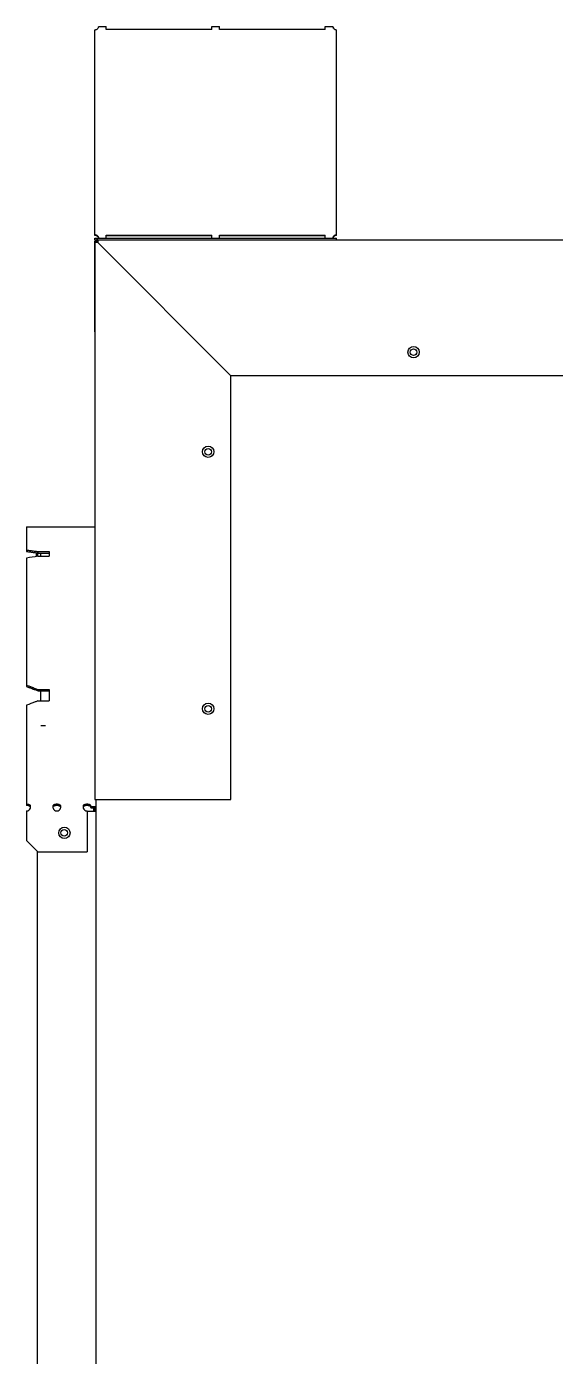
# Model space of a CAD drawing. Header units: inches. Extents: x 16 to 102.3, y 9.9 to 90.2.
# Drawn here: x 77.37 to 86.12, y 33.71 to 55.7 of the extents above; entities that cross this region are included whole.
import ezdxf

# ---------------------------------------------------------------- set-up
doc = ezdxf.new("R2010")
doc.units = ezdxf.units.IN
doc.header["$LTSCALE"] = 6.6
doc.header["$MEASUREMENT"] = 0
doc.layers.get('0').update_dxf_attribs({"linetype": 'CONTINUOUS'})

msp = doc.modelspace()

# ---------------------------------------------------------------- linework, layer by layer
at = {"color": 7, "linetype": 'CONTINUOUS'}
for p, q in [((78.5, 52.249), (78.5, 55.651)), ((78.565, 55.703), (78.69, 55.703)), ((78.69, 55.654), (78.69, 55.703)), ((80.438, 55.654), (78.69, 55.654)), ((80.438, 55.654), (80.438, 55.703)), ((80.438, 55.703), (80.563, 55.703)), ((80.563, 55.654), (80.563, 55.703)), ((82.31, 55.654), (80.563, 55.654)), ((82.31, 55.654), (82.31, 55.703)), ((82.31, 55.703), (82.435, 55.703)), ((82.5, 52.249), (82.5, 55.651)), ((78.497, 52.155), (78.497, 50.655)), ((78.507, 52.155), (78.497, 52.155)), ((78.5, 52.179), (78.5, 52.203)), ((78.5, 52.203), (82.5, 52.203)), ((78.562, 52.218), (78.562, 52.208)), ((78.69, 52.203), (78.69, 52.256)), ((78.69, 52.256), (80.438, 52.256)), ((80.438, 52.203), (80.438, 52.256)), ((80.563, 52.203), (80.563, 52.256)), ((80.563, 52.256), (82.31, 52.256)), ((82.31, 52.203), (82.31, 52.256)), ((82.439, 52.218), (82.439, 52.208)), ((82.5, 52.179), (82.5, 52.203)), ((77.371, 47.048), (77.371, 47.024)), ((77.537, 46.94), (77.537, 47)), ((77.557, 46.944), (77.557, 46.997)), ((77.559, 47.021), (77.559, 46.997)), ((77.559, 46.997), (77.746, 46.997)), ((77.371, 44.811), (77.371, 44.789)), ((77.559, 44.742), (77.559, 44.719)), ((77.559, 44.719), (77.746, 44.719)), ((77.607, 44.147), (77.682, 44.147)), ((77.371, 42.843), (77.371, 42.821)), ((78.435, 42.807), (78.435, 42.786)), ((78.435, 42.786), (78.524, 42.786)), ((78.482, 42.726), (78.482, 42.786))]:
    msp.add_line(p, q, dxfattribs=at)
at = {"color": 3, "linetype": 'CONTINUOUS'}
for p, q in [((78.5, 52.179), (101.771, 52.179)), ((78.5, 52.131), (78.5, 42.922)), ((78.548, 52.131), (78.5, 52.131)), ((78.548, 52.179), (78.548, 52.131)), ((80.75, 49.929), (78.548, 52.131)), ((78.69, 52.247), (80.438, 52.247)), ((80.563, 52.247), (82.31, 52.247)), ((80.75, 42.922), (80.75, 49.929)), ((101.795, 49.929), (80.75, 49.929)), ((77.371, 47.43), (77.371, 47.048)), ((77.371, 47.43), (77.95, 47.43)), ((78.138, 47.43), (78.505, 47.43)), ((77.371, 46.913), (77.371, 44.811)), ((77.559, 47.021), (77.746, 47.021)), ((77.559, 46.944), (77.746, 46.944)), ((77.607, 46.944), (77.607, 46.997)), ((77.746, 47.021), (77.746, 46.947)), ((77.559, 44.742), (77.746, 44.742)), ((77.607, 44.553), (77.607, 44.719)), ((77.746, 44.741), (77.746, 44.555)), ((77.371, 44.48), (77.371, 42.843)), ((77.559, 44.553), (77.746, 44.553)), ((78.5, 42.922), (80.75, 42.922)), ((78.524, 11.438), (78.524, 42.922)), ((77.371, 42.732), (77.371, 42.244)), ((78.371, 42.732), (78.371, 42.057)), ((78.371, 42.726), (78.524, 42.726)), ((78.435, 42.807), (78.436, 42.811)), ((78.435, 42.807), (78.524, 42.807)), ((78.506, 42.726), (78.506, 42.786)), ((77.371, 42.244), (77.559, 42.057)), ((77.548, 42.067), (77.548, 16.204)), ((77.559, 42.057), (78.371, 42.057))]:
    msp.add_line(p, q, dxfattribs=at)
for centre, radius in [((83.773, 50.319), 0.094), ((83.773, 50.319), 0.0545), ((80.375, 48.672), 0.094), ((80.375, 48.672), 0.0545), ((80.375, 44.422), 0.094), ((80.375, 44.422), 0.0545), ((77.996, 42.369), 0.094), ((77.994, 42.369), 0.0545)]:
    msp.add_circle(centre, radius, dxfattribs=at)
for centre, radius, start, end in [((78.548, 52.131), 0.048, 90, 180), ((77.371, 42.797), 0.065, 270, 343.3544), ((77.871, 42.797), 0.065, 196.6456, 343.3544), ((78.371, 42.797), 0.065, 196.6456, 270)]:
    msp.add_arc(centre, radius, start, end, dxfattribs=at)
at = {"color": 7, "linetype": 'CONTINUOUS'}
msp.add_arc((78.548, 52.131), 0.024, 90, 180, dxfattribs=at)
for points in [[(78.5, 55.651), (78.507, 55.651), (78.513, 55.652), (78.519, 55.654)], [(78.519, 55.654), (78.525, 55.656), (78.531, 55.658), (78.536, 55.661)], [(78.536, 55.661), (78.542, 55.665), (78.547, 55.669), (78.551, 55.673)], [(78.551, 55.673), (78.553, 55.678), (78.556, 55.683), (78.558, 55.687)], [(82.442, 55.687), (82.441, 55.69), (82.44, 55.692), (82.438, 55.697)], [(82.45, 55.673), (82.447, 55.678), (82.444, 55.683), (82.442, 55.687)], [(82.45, 55.673), (82.454, 55.669), (82.459, 55.665), (82.464, 55.661)], [(82.464, 55.661), (82.469, 55.658), (82.475, 55.656), (82.481, 55.654)], [(82.481, 55.654), (82.487, 55.652), (82.494, 55.651), (82.5, 55.651)], [(78.502, 52.259), (78.501, 52.259), (78.501, 52.259), (78.5, 52.259)], [(78.565, 52.21), (78.564, 52.213), (78.563, 52.215), (78.562, 52.218)], [(78.565, 52.207), (78.565, 52.208), (78.565, 52.209), (78.565, 52.21)], [(82.435, 52.209), (82.435, 52.208), (82.435, 52.207), (82.435, 52.207)], [(82.5, 52.259), (82.5, 52.259), (82.499, 52.259), (82.499, 52.259)], [(77.371, 47.024), (77.392, 47.021), (77.413, 47.018), (77.434, 47.015)], [(77.434, 47.015), (77.455, 47.012), (77.475, 47.009), (77.496, 47.006)], [(77.496, 47.006), (77.517, 47.003), (77.538, 47), (77.559, 46.997)], [(77.434, 44.766), (77.455, 44.758), (77.475, 44.75), (77.496, 44.743)], [(77.496, 44.743), (77.515, 44.736), (77.533, 44.729), (77.551, 44.722)], [(77.551, 44.722), (77.554, 44.721), (77.556, 44.72), (77.559, 44.719)], [(77.822, 42.81), (77.821, 42.81), (77.82, 42.809), (77.819, 42.809)], [(78.322, 42.81), (78.321, 42.81), (78.32, 42.809), (78.319, 42.809)], [(78.381, 42.821), (78.378, 42.821), (78.374, 42.821), (78.371, 42.821)], [(78.398, 42.819), (78.393, 42.82), (78.387, 42.821), (78.381, 42.821)]]:
    msp.add_open_spline(points, degree=3, dxfattribs=at)
for points, knots in [([(78.558, 55.687), (78.56, 55.69), (78.561, 55.694), (78.565, 55.702), (78.565, 55.702)], [0, 0, 0, 0, 0.653099, 1, 1, 1, 1]), ([(78.558, 55.687), (78.56, 55.69), (78.561, 55.694), (78.565, 55.702), (78.565, 55.702)], [0, 0, 0, 0, 0.653099, 1, 1, 1, 1]), ([(82.45, 55.673), (82.447, 55.678), (82.443, 55.686), (82.439, 55.694), (82.434, 55.705), (82.439, 55.694), (82.443, 55.686), (82.447, 55.678), (82.45, 55.673)], [0, 0, 0, 0, 0.237613, 0.408978, 0.5, 0.591022, 0.762387, 1, 1, 1, 1]), ([(82.45, 55.673), (82.447, 55.678), (82.443, 55.686), (82.439, 55.694), (82.434, 55.705), (82.439, 55.694), (82.443, 55.686), (82.447, 55.678), (82.45, 55.673)], [0, 0, 0, 0, 0.237613, 0.408978, 0.5, 0.591022, 0.762387, 1, 1, 1, 1]), ([(82.45, 55.673), (82.447, 55.678), (82.443, 55.686), (82.439, 55.694), (82.434, 55.705), (82.439, 55.694), (82.443, 55.686), (82.447, 55.678), (82.45, 55.673)], [0, 0, 0, 0, 0.237613, 0.408978, 0.5, 0.591022, 0.762387, 1, 1, 1, 1]), ([(82.45, 55.673), (82.447, 55.678), (82.443, 55.686), (82.439, 55.694), (82.434, 55.705), (82.439, 55.694), (82.443, 55.686), (82.447, 55.678), (82.45, 55.673)], [0, 0, 0, 0, 0.237613, 0.408978, 0.5, 0.591022, 0.762387, 1, 1, 1, 1]), ([(78.562, 52.218), (78.56, 52.224), (78.553, 52.235), (78.539, 52.248), (78.521, 52.257), (78.508, 52.259), (78.502, 52.259)], [0, 0, 0, 0, 0.2458, 0.497633, 0.755255, 1, 1, 1, 1]), ([(78.563, 52.203), (78.564, 52.203), (78.565, 52.205), (78.565, 52.206), (78.565, 52.207)], [0, 0, 0, 0, 0.48317, 1, 1, 1, 1]), ([(82.439, 52.218), (82.437, 52.215), (82.436, 52.212), (82.435, 52.209), (82.435, 52.209)], [0, 0, 0, 0, 0.887841, 1, 1, 1, 1]), ([(82.435, 52.207), (82.435, 52.206), (82.435, 52.205), (82.436, 52.204), (82.436, 52.204)], [0, 0, 0, 0, 0.831284, 1, 1, 1, 1]), ([(82.499, 52.259), (82.493, 52.259), (82.48, 52.257), (82.462, 52.248), (82.447, 52.235), (82.441, 52.224), (82.439, 52.218)], [0, 0, 0, 0, 0.244745, 0.502367, 0.7542, 1, 1, 1, 1]), ([(77.371, 44.789), (77.387, 44.783), (77.408, 44.775), (77.429, 44.768), (77.434, 44.766)], [0, 0, 0, 0, 0.749953, 1, 1, 1, 1]), ([(77.397, 42.819), (77.396, 42.819), (77.387, 42.821), (77.378, 42.821), (77.371, 42.821)], [0, 0, 0, 0, 0.228406, 1, 1, 1, 1]), ([(77.434, 42.799), (77.431, 42.803), (77.424, 42.809), (77.411, 42.815), (77.402, 42.818), (77.397, 42.819)], [0, 0, 0, 0, 0.305984, 0.693254, 1, 1, 1, 1]), ([(77.871, 42.821), (77.864, 42.821), (77.851, 42.82), (77.835, 42.816), (77.826, 42.812), (77.822, 42.81)], [0, 0, 0, 0, 0.40172, 0.772798, 1, 1, 1, 1]), ([(77.897, 42.819), (77.896, 42.819), (77.887, 42.821), (77.878, 42.821), (77.871, 42.821)], [0, 0, 0, 0, 0.228406, 1, 1, 1, 1]), ([(77.934, 42.799), (77.931, 42.803), (77.924, 42.809), (77.911, 42.815), (77.902, 42.818), (77.897, 42.819)], [0, 0, 0, 0, 0.305984, 0.693254, 1, 1, 1, 1]), ([(78.371, 42.821), (78.364, 42.821), (78.351, 42.82), (78.335, 42.816), (78.326, 42.812), (78.322, 42.81)], [0, 0, 0, 0, 0.40172, 0.772798, 1, 1, 1, 1]), ([(78.436, 42.79), (78.436, 42.791), (78.436, 42.794), (78.434, 42.799), (78.428, 42.806), (78.42, 42.811), (78.41, 42.816), (78.402, 42.818), (78.398, 42.819)], [0, 0, 0, 0, 0.042726, 0.182129, 0.342856, 0.532463, 0.753089, 1, 1, 1, 1])]:
    msp.add_open_spline(points, degree=3, knots=knots, dxfattribs=at)
at = {"color": 3, "linetype": 'CONTINUOUS'}
for points, knots in [([(78.553, 52.225), (78.549, 52.23), (78.539, 52.239), (78.52, 52.248), (78.507, 52.249), (78.5, 52.249)], [0, 0, 0, 0, 0.326545, 0.660597, 1, 1, 1, 1]), ([(82.5, 52.249), (82.493, 52.249), (82.48, 52.248), (82.462, 52.239), (82.452, 52.23), (82.448, 52.225)], [0, 0, 0, 0, 0.339403, 0.673455, 1, 1, 1, 1]), ([(77.95, 47.43), (77.95, 47.43), (77.95, 47.43), (77.951, 47.43), (77.951, 47.43), (77.952, 47.43), (77.953, 47.43), (77.955, 47.43), (77.956, 47.43), (77.958, 47.43)], [0, 0, 0, 0, 0.016409, 0.06513, 0.145568, 0.257113, 0.399152, 0.571072, 1, 1, 1, 1]), ([(77.958, 47.43), (77.959, 47.43), (77.962, 47.43), (77.966, 47.43), (77.972, 47.43), (77.978, 47.43), (77.985, 47.43), (77.995, 47.43), (78.003, 47.43), (78.008, 47.43)], [0, 0, 0, 0, 0.077802, 0.170608, 0.278019, 0.399333, 0.533697, 0.67963, 1, 1, 1, 1]), ([(78.008, 47.43), (78.014, 47.43), (78.026, 47.43), (78.038, 47.43), (78.045, 47.43)], [0, 0, 0, 0, 0.490157, 1, 1, 1, 1]), ([(78.045, 47.43), (78.051, 47.43), (78.063, 47.43), (78.08, 47.43), (78.094, 47.43), (78.104, 47.43), (78.111, 47.43), (78.117, 47.43), (78.122, 47.43), (78.127, 47.43), (78.13, 47.43), (78.131, 47.43)], [0, 0, 0, 0, 0.21157, 0.414971, 0.602593, 0.688109, 0.766826, 0.837885, 0.900787, 0.955127, 1, 1, 1, 1]), ([(78.131, 47.43), (78.131, 47.43), (78.132, 47.43), (78.133, 47.43), (78.135, 47.43), (78.136, 47.43), (78.137, 47.43), (78.138, 47.43), (78.138, 47.43), (78.138, 47.43), (78.138, 47.43)], [0, 0, 0, 0, 0.005913, 0.433555, 0.604102, 0.744996, 0.855633, 0.93541, 0.983728, 1, 1, 1, 1]), ([(77.371, 44.811), (77.387, 44.805), (77.408, 44.798), (77.429, 44.79), (77.434, 44.788)], [0, 0, 0, 0, 0.749953, 1, 1, 1, 1]), ([(77.559, 44.553), (77.543, 44.546), (77.481, 44.522), (77.418, 44.498), (77.371, 44.48)], [0, 0, 0, 0, 0.249854, 1, 1, 1, 1]), ([(77.397, 42.84), (77.396, 42.84), (77.387, 42.842), (77.378, 42.843), (77.371, 42.843)], [0, 0, 0, 0, 0.228226, 1, 1, 1, 1]), ([(77.434, 42.82), (77.431, 42.824), (77.424, 42.83), (77.411, 42.836), (77.402, 42.839), (77.397, 42.84)], [0, 0, 0, 0, 0.305985, 0.693183, 1, 1, 1, 1]), ([(77.809, 42.82), (77.807, 42.817), (77.806, 42.811), (77.806, 42.805), (77.806, 42.803)], [0, 0, 0, 0, 0.61268, 1, 1, 1, 1]), ([(77.822, 42.832), (77.821, 42.831), (77.816, 42.828), (77.811, 42.824), (77.809, 42.82)], [0, 0, 0, 0, 0.26621, 1, 1, 1, 1]), ([(77.871, 42.843), (77.864, 42.843), (77.851, 42.841), (77.835, 42.837), (77.826, 42.833), (77.822, 42.832)], [0, 0, 0, 0, 0.40175, 0.77287, 1, 1, 1, 1]), ([(77.897, 42.84), (77.896, 42.84), (77.887, 42.842), (77.878, 42.843), (77.871, 42.843)], [0, 0, 0, 0, 0.228226, 1, 1, 1, 1]), ([(77.934, 42.82), (77.931, 42.824), (77.924, 42.83), (77.911, 42.836), (77.902, 42.839), (77.897, 42.84)], [0, 0, 0, 0, 0.305985, 0.693183, 1, 1, 1, 1]), ([(78.309, 42.82), (78.307, 42.817), (78.306, 42.811), (78.306, 42.805), (78.306, 42.803)], [0, 0, 0, 0, 0.61268, 1, 1, 1, 1]), ([(78.322, 42.832), (78.321, 42.831), (78.316, 42.828), (78.311, 42.824), (78.309, 42.82)], [0, 0, 0, 0, 0.26621, 1, 1, 1, 1]), ([(78.371, 42.843), (78.364, 42.843), (78.351, 42.841), (78.335, 42.837), (78.326, 42.833), (78.322, 42.832)], [0, 0, 0, 0, 0.40175, 0.77287, 1, 1, 1, 1]), ([(78.436, 42.811), (78.436, 42.812), (78.436, 42.815), (78.434, 42.82), (78.428, 42.827), (78.42, 42.832), (78.41, 42.837), (78.402, 42.839), (78.398, 42.84)], [0, 0, 0, 0, 0.042736, 0.18216, 0.34288, 0.532448, 0.753007, 1, 1, 1, 1])]:
    msp.add_open_spline(points, degree=3, knots=knots, dxfattribs=at)
for points in [[(78.562, 52.208), (78.56, 52.214), (78.557, 52.22), (78.553, 52.225)], [(78.562, 52.206), (78.562, 52.207), (78.562, 52.208), (78.562, 52.208)], [(78.563, 52.203), (78.563, 52.204), (78.563, 52.205), (78.562, 52.206)], [(82.438, 52.206), (82.438, 52.205), (82.438, 52.204), (82.437, 52.203)], [(82.439, 52.208), (82.438, 52.208), (82.438, 52.207), (82.438, 52.206)], [(82.448, 52.225), (82.444, 52.22), (82.441, 52.214), (82.439, 52.208)], [(77.371, 47.048), (77.392, 47.045), (77.413, 47.042), (77.434, 47.039)], [(77.559, 46.944), (77.496, 46.934), (77.434, 46.924), (77.371, 46.913)], [(77.434, 47.039), (77.455, 47.036), (77.475, 47.033), (77.496, 47.03)], [(77.496, 47.03), (77.517, 47.027), (77.538, 47.024), (77.559, 47.021)], [(77.434, 44.788), (77.455, 44.78), (77.475, 44.773), (77.496, 44.765)], [(77.496, 44.765), (77.517, 44.757), (77.538, 44.749), (77.559, 44.742)], [(77.436, 42.81), (77.436, 42.813), (77.435, 42.817), (77.434, 42.82)], [(77.434, 42.778), (77.435, 42.784), (77.436, 42.789), (77.436, 42.795)], [(77.436, 42.803), (77.436, 42.805), (77.436, 42.807), (77.436, 42.81)], [(77.436, 42.795), (77.436, 42.797), (77.436, 42.8), (77.436, 42.803)], [(77.806, 42.803), (77.806, 42.8), (77.806, 42.797), (77.807, 42.795)], [(77.807, 42.795), (77.807, 42.789), (77.808, 42.784), (77.809, 42.778)], [(77.936, 42.81), (77.936, 42.813), (77.935, 42.817), (77.934, 42.82)], [(77.934, 42.778), (77.935, 42.784), (77.936, 42.789), (77.936, 42.795)], [(77.936, 42.803), (77.936, 42.805), (77.936, 42.807), (77.936, 42.81)], [(77.936, 42.795), (77.936, 42.797), (77.936, 42.8), (77.936, 42.803)], [(78.306, 42.803), (78.306, 42.8), (78.306, 42.797), (78.307, 42.795)], [(78.307, 42.795), (78.307, 42.789), (78.308, 42.784), (78.309, 42.778)], [(78.398, 42.84), (78.389, 42.842), (78.38, 42.843), (78.371, 42.843)]]:
    msp.add_open_spline(points, degree=3, dxfattribs=at)

doc.saveas('drawing.dxf')
